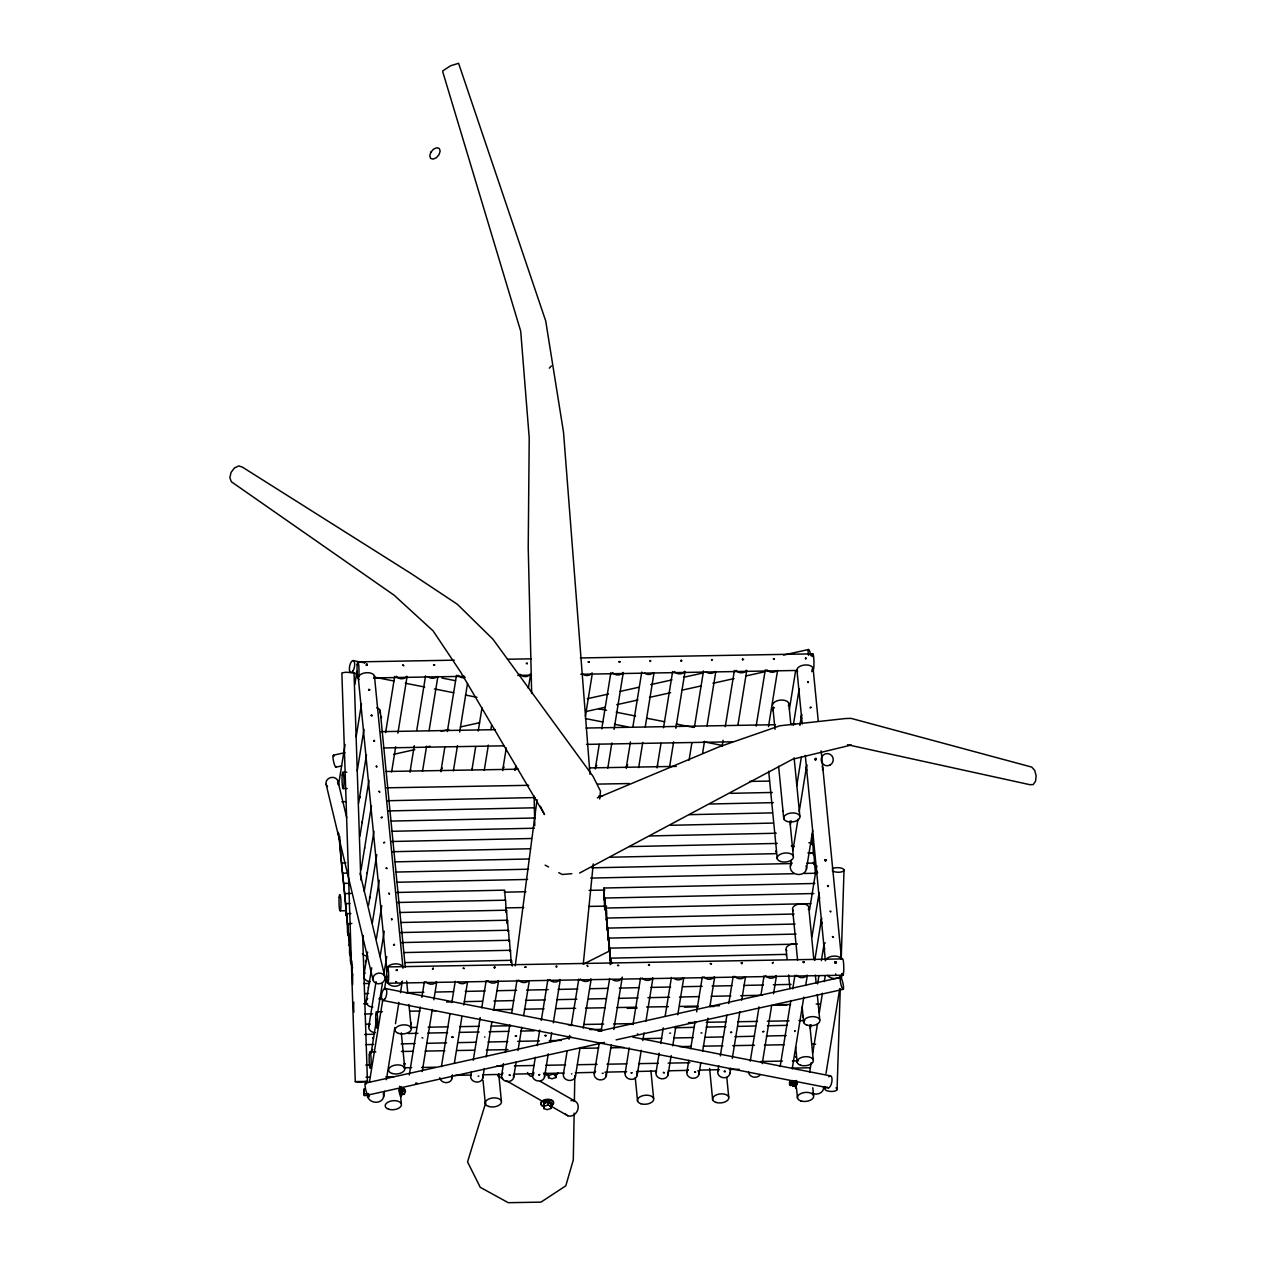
<?xml version="1.0" encoding="UTF-8"?>
<svg xmlns="http://www.w3.org/2000/svg" width="1266" height="1266" viewBox="0 0 1266 1266"><rect width="100%" height="100%" fill="white"/><g stroke="black" fill="none" stroke-linecap="round" stroke-linejoin="round"><path stroke-width="1.5" d="M399.423 1092.431L399.391 1090.849M399.771 1092.431L399.74 1090.073M399.233 1089.757L399.613 1091.466L399.629 1089.979M399.961 1090.944L399.645 1092.542M399.85 1090.675C400.547 1092.194 401.211 1095.612 400.183 1090.596M400.942 1091.846L400.562 1093.745L399.755 1091.355M400.515 1091.498L400.768 1090.058M400.23 1086.972L400.626 1096.609L400.594 1091.862M401.369 1093.555L401.449 1090.817M401.828 1092.4L401.797 1090.801M789.826 1085.009C789.193 1077.556 790.126 1089.203 790.475 1083.11M789.636 1083.237L790.111 1084.661M789.889 1082.747L789.557 1082.098M790.443 1082.588L790.506 1081.386L790.886 1082.335M790.316 1083.221L790.348 1082.208M790.617 1083.617L790.3 1085.484L789.905 1084.44M790.538 1083.253L790.443 1081.528M790.965 1083.601L791.155 1085.136M791.171 1084.171L791.139 1082.572M792.453 1085.12L792.279 1081.338M793.022 1083.569L793.165 1085.104M794.747 1083.538L794.589 1085.073L794.731 1083.981M794.842 1085.263L794.7 1081.291M795.08 1083.981L795.08 1083.079M795.396 1082.636C795.127 1080.879 795.634 1088.823 795.428 1083.522M795.776 1083.522L795.523 1084.187M795.982 1083.554L796.267 1084.946M796.805 1083.506L796.646 1084.551M351.742 961.021L352.185 975.975L352.628 974.06M574.147 1113.162L573.292 1160.036L565.791 1185.831L540.962 1202.13L508.299 1202.7L480.257 1187.334L467.55 1161.903L485.717 1102.749M574.368 1101.436L574.827 1076.053M357.075 770.741L357.344 770.804M362.092 822.33L362.345 822.109M362.313 822.678L362.234 821.935M364.75 847.872L364.861 847.998M363.231 936.334L363.279 937.299L363.326 936.207M367.14 873.16L367.267 872.543M365.542 961.242L365.763 960.799M365.668 961.005L365.652 960.894M369.656 897.721L369.625 898.164M368.327 987.29L368.295 987.828M371.998 921.949L371.887 921.822M370.859 1015.015L370.716 1014.383M373.122 1037.55L373.09 1038.658L373.248 1037.55M381.224 717.537L381.208 716.635M381.288 717.236L381.367 716.429L381.446 717.585M379.468 998.621L379.61 999.317M401.528 1092.78L401.48 1091.339L401.148 1096.593L400.689 1095.391M404.424 1063.282L404.661 1063.994M772.687 710.036L772.846 710.242M776.137 851.876L776.216 850.91M776.169 852.018L776.105 851.116M782.673 811.316L782.752 810.699M786.123 955.086L786.408 955.324M792.69 914.748L792.943 915.223M792.611 1084.155L792.532 1082.082M796.33 1057.49L796.092 1056.556M810.525 853.506L810.651 852.967M837.063 1089.63L840.26 988.92M841.257 957.333L844.026 869.837M401.623 1094.33L401.48 1088.76L404.36 1088.697C408.95 1094.631 397.128 1095.264 404.503 1094.267M795.048 1080.658C798.624 1086.671 789.857 1089.029 792.532 1080.499M400.293 1091.055L400.483 1089.931L401.227 1091.814M399.85 1093.033L399.534 1093.761L399.55 1092.305M399.834 1091.07L399.85 1089.615L399.534 1090.342M400.088 1092.906L400.214 1093.745L400.293 1091.941M401.275 1092.289L401.037 1093.571M401.623 1092.273L402.398 1093.254M403.395 1090.881L403.506 1089.725M403.743 1090.865L403.854 1089.71M404.091 1090.865L403.917 1090.216M790.269 1084.06L789.921 1084.535M791.297 1084.044L790.933 1085.5L790.585 1084.456M792.405 1081.718L792.643 1085.468L792.2 1083.079M795.776 1083.965L795.333 1084.93M796.805 1083.949L796.615 1084.946M505.403 900.316L504.612 890.156L396.211 892.483M507.033 923.626L507.223 921.237M366.238 665.188L366.824 663.827L367.108 665.362M366.887 664.239L366.966 665.061M368.723 689.448L368.786 690.271M368.58 689.828L369.83 689.812M371.175 715.638L371.65 714.784L372.267 715.622M373.66 741.132L374.309 740.278L374.546 741.306M376.888 766.848L376.461 765.835M379.658 792.12L378.819 791.313M379.642 792.184L379.452 791.297M381.256 817.694L382.063 816.934M384.563 842.349L383.566 842.871L384.563 842.412M386.019 868.286L387.206 868.539L386.288 867.827M389.358 894.192L388.931 893.195M402.92 665.014L403.759 665.821L402.936 664.935M389.501 894.207L389.089 893.242M391.843 919.749L391.906 918.72M393.52 944.879L394.406 944.199M397.097 970.5L395.973 970.215L396.875 969.756M397.097 970.579L397.033 969.756M432.418 968.996L433.209 968.268M433.209 968.189L433.146 969.234M464.385 968.427L463.198 968.047M494.231 967.208L494.42 968.094M494.579 968.142L495.228 967.287M527.02 663.78L527.336 662.941M524.947 967.097L526.197 967.082L524.979 967.24M555.932 966.813L556.249 965.974M556.676 967.05L556.993 966.195M589.165 661.976L587.962 661.991L589.165 662.039M587.709 966.385L587.297 965.404M618.868 661.722L620.087 661.564M617.586 965.467L618.852 965.452L617.602 965.404M648.509 965.056L649.379 964.375M680.697 660.836L681.33 659.982L681.773 660.805M711.619 659.586L711.824 660.472M742.556 659.855L742.62 658.953M742.572 659.776L743.617 659.396L742.398 659.222M742.161 962.825L741.797 963.806L741.275 962.84M773.906 659.38L773.289 658.605M774.064 659.428L774.381 658.589M772.228 963.046L773.146 962.461M772.671 963.252L773.162 962.382M805.445 658.826L805.524 657.782M805.936 658.874L806.252 658.019M811.142 707.409L810.129 708.01M802.992 962.461L803.309 961.606M815.969 759.901L815.415 758.761L815.082 759.727M816.174 759.125L815.81 758.176L815.272 759.141M815.415 758.761L815.431 759.616M803.72 962.698L804.037 961.843M825.226 860.991L825.305 859.851M824.941 859.851L826.176 859.63L825.843 860.991M828.043 886.485L827.426 885.694L828.502 885.741M828.201 886.532L828.265 885.488M833.455 937.283L832.49 936.555M833.439 937.346L832.49 936.618M835.054 962.856L834.99 962.033M835.718 962.524L834.974 962.113M836.462 962.239L835.513 962.999L835.386 962.033M369.672 897.072L369.593 897.499M369.688 897.958L369.656 896.977M368.643 1094.425L368.2 1097.179L367.631 1094.995M369.166 1094.41L368.723 1097.179L368.264 1095.96M400.436 1089.456L400.736 1086.956M404.44 1063.614L404.487 1064.484L404.614 1063.313M411.039 1022.817L411.054 1023.988L411.102 1022.786M792.832 915.128L792.864 914.448M802.866 1015.902L802.866 1016.693M802.866 1017.073L802.881 1016.994M399.645 1093.302L399.866 1092.384M399.898 1092.78L400.341 1093.571M400.562 1092.685L400.911 1093.729L401.876 1093.238M404.614 1090.2L403.87 1089.994M789.525 1082.43L790.348 1081.718M790.933 1084.44L790.3 1084.835M791.503 1085.12L791.598 1081.354L791.915 1082.319M791.788 1085.025L793.165 1085.009M795.459 1084.74L796.092 1084.361M796.441 1084.345L796.219 1085.231M593.248 863.903L583.262 964.186L609.785 950.845M599.688 799.02L600.48 791.155L592.994 776.232L492.885 639.156L457.327 604.246L411.418 573.767L242.455 467.154L238.815 465.92L234.447 467.945L231.029 472.471L229.858 477.741L231.377 481.76L394.106 595.194L433.083 630.879L460.571 671.93L544.522 814.544L540.376 806.268M345.634 904.636L346.124 915.745L346.931 913.625L350.872 913.546M345.65 904.81C343.893 881.5 340.38 862.067 339.779 836.573M350.524 954.738C349.78 964.296 351.41 963.268 352.628 967.873M350.54 954.912L349.875 943.692L349.543 944.721M352.613 973.886L352.613 984.489M506.131 912.28L505.593 900.173L397.192 902.5M507.239 921.411L506.574 910.191L400.135 912.485M508.22 931.428L507.555 920.208L401.116 922.503M509.201 941.445L508.536 930.225L400.135 932.567M510.182 951.462L509.502 940.258L401.116 942.584M511.037 962.366L510.483 950.275L404.06 952.57M812.361 844.738L812.345 833.962M813.358 854.93L812.978 842.76L808.847 842.745M379.563 998.336L379.436 999.539L379.452 998.431M515.246 965.863L537.037 799.637M338.481 785.236L345.08 744.535M354.812 684.463L356.696 672.832M356.157 736.765L361.49 703.785M357.392 770.013L363.991 729.263M358.626 803.261L366.475 754.758M359.861 836.51L368.976 780.236M361.095 869.742L371.46 805.714M385.592 732.682L394.707 676.408M364.212 891.359L373.961 831.208M368.596 905.19L376.762 854.74M391.621 771.975L395.704 746.75M397.904 733.172L407.019 676.899M363.864 975.311L367.631 952.016M372.346 922.914L379.262 880.234M366.349 1000.789L371.698 967.81M376.398 938.707L381.746 905.712M368.833 1026.283L376.065 981.641M380.148 956.431L384.247 931.206M410.184 770.947L414.267 745.721M416.783 730.197L425.582 675.87M364.276 1095.517L364.117 1089.092L364.276 1095.517L368.058 1095.454L368.359 1093.65L364.561 1093.729M371.334 1051.761L376.682 1018.782M377.616 1012.958L382.332 983.856M383.899 974.14L386.731 956.685M369.419 1082.272L382.886 999.143M384.453 989.474L386.32 977.874M422.496 771.437L426.579 746.212M429.095 730.688L437.894 676.361M383.566 1097.116L384.5 1091.308M386.383 1079.708L394.834 1027.517M395.467 1023.656L398.917 1002.387M400.467 992.718L402.351 981.118A8.182 6.757 9.2 0 1 391.843 985.834A8.182 6.757 9.2 0 1 386.969 976.228M441.074 770.393L444.841 747.114M447.357 731.59L456.472 675.332M453.386 770.883L457.469 745.658M459.669 732.08L467.518 683.577M409.298 1074.961L420.296 1007.04M421.863 997.339L424.379 981.815M422.227 1071.558L432.292 1009.477M433.858 999.776L436.691 982.305M475.715 746.576L471.949 769.855A6.124 5.064 9.2 0 1 472.44 768.62M478.231 731.052L481.998 707.773M484.261 770.345L488.344 745.12M490.86 729.596L491.493 725.719M441.423 1066.652L449.921 1014.256M451.804 1002.625L455.254 981.277M451.851 1078.774L452.484 1074.897M454.367 1063.25L461.916 1016.693M463.799 1005.046L467.565 981.767M502.824 769.317L506.289 747.969M515.151 769.791L515.768 765.914M528.349 688.308L530.549 674.715M470.746 1075.799L471.363 1071.922M473.247 1060.291L480.162 1017.595M481.745 1007.894L486.144 980.739M482.742 1078.236L484.308 1068.536M486.191 1056.888L491.857 1021.963M493.74 1010.315L498.456 981.213M501.621 1075.261L503.504 1063.614M505.387 1051.983L509.787 1024.811M511.67 1013.18L517.019 980.185M513.616 1077.683L516.132 1062.158M518.016 1050.527L521.798 1027.232M523.681 1015.601L529.33 980.675M585.398 716.319L592.298 673.639M532.495 1074.723L535.328 1057.252M537.211 1045.605L539.727 1030.097M541.294 1020.396L547.893 979.647M544.507 1077.144L548.273 1053.866M550.156 1042.219L551.723 1032.518M553.305 1022.817L560.221 980.121M595.479 767.671L599.245 744.392M601.761 728.868L610.877 672.594M543.826 1102.496L543.826 1108.573L547.213 1109.665L550.979 1108.446L551.359 1106.136L550.995 1102.37L547.592 1101.278L543.826 1102.496L543.826 1108.573M548.574 1077.698L548.953 1075.372L552.72 1074.154L556.106 1075.245L555.742 1077.572L551.976 1078.79L548.574 1077.698L548.21 1073.932M550.995 1102.37L550.979 1108.446M607.791 768.161L611.874 742.936M614.073 729.358L623.188 673.085M563.386 1074.169L567.152 1050.891M569.035 1039.244L569.668 1035.366M571.235 1025.666L578.784 979.093M575.381 1076.606L580.097 1047.488M583.246 1028.087L591.095 979.583M626.354 767.133L630.436 741.908M632.953 726.383L641.751 672.056M638.665 767.623L642.748 742.398M645.264 726.874L654.063 672.547M594.26 1073.631L598.976 1044.529M601.176 1030.935L609.658 978.555M606.256 1076.053L611.288 1045.004M613.804 1029.48L622.286 977.099M657.228 766.595L661.01 743.3M663.526 727.776L672.642 671.518M669.556 767.069L673.639 741.844M675.838 728.266L684.953 671.993M625.151 1073.077L629.234 1047.852M633 1024.574L640.549 978.001M637.146 1075.514L641.229 1050.289M642.796 1040.589L644.062 1032.819M645.945 1021.187L652.86 978.491M689.052 760.217L691.885 742.762M694.401 727.238L703.516 670.964M702.63 752.954L704.513 741.306M707.029 725.782L715.828 671.455M656.025 1072.539L659.175 1053.138M660.741 1043.437L663.257 1027.913M665.141 1016.266L671.423 977.463M668.021 1074.961L671.17 1055.559M672.737 1045.858L675.886 1026.457M677.769 1014.81L683.735 977.953M722.142 746.101L723.076 740.278M725.276 726.684L734.391 670.426M737.904 725.244L746.703 670.901M686.9 1072.001L688.799 1060.354M690.682 1048.707L695.081 1021.551M696.648 1011.851L702.313 976.925M698.911 1074.423L700.794 1062.775M702.677 1051.144L708.026 1018.149M709.91 1006.502L714.625 977.399M756.166 726.146L765.281 669.872M768.478 726.637L777.593 670.363M717.79 1071.447L718.724 1065.624M720.307 1055.923L726.906 1015.174M728.789 1003.542L733.188 976.371M729.786 1073.869L730.735 1068.061M732.302 1058.36L739.85 1011.787M741.734 1000.14L745.5 976.861M789.398 709.261L795.618 670.838M793.291 725.181L798.957 690.255M799.875 725.45L801.441 715.749M750.247 1061.209L759.046 1006.881M760.929 995.234L764.063 975.833M790.427 824.657L791.06 820.779M796.71 785.854L801.425 756.751M790.38 866.102L791.329 860.247M792.912 850.499L797.96 819.308M799.226 811.506L806.489 766.674M762.243 1063.63L771.674 1005.426M773.558 993.778L776.375 976.308M806.41 869.346L812.725 830.354M780.173 1066.478L790.87 1000.504M792.753 988.873L794.953 975.279M809.512 910.064L816.364 867.764M811.981 936.824L818.896 894.128M792.184 1068.9L803.799 997.117M805.698 985.47L807.265 975.769M814.782 960.372L821.381 919.622M810.367 1028.53L811 1024.653M817.599 983.904L818.849 976.149M821.365 960.625L823.881 945.101M809.654 1072.175L811.221 1062.554M812.772 1052.916L817.456 1024.036M819.324 1012.483L822.441 993.224M824.308 981.672L825.258 975.896M826.002 1073.489L839.722 988.762M841.273 979.14L842.222 973.364A8.182 6.757 9.2 0 1 835.924 978.46A8.182 6.757 9.2 0 1 827.505 975.263M796.267 1084.899L795.903 1082.034M403.094 1093.523L403.933 1093.191M790.364 1085.342L790.902 1081.354L791.234 1082.335M791.297 1084.503L790.997 1085.484M792.215 1082.003L791.962 1082.699M795.76 1081.987L796.061 1081.275L796.33 1083.554M796.013 1084.915L795.665 1081.291M347.58 924.671L347.913 923.658L351.853 923.563M347.596 924.845C344.637 894.682 341.678 864.108 338.671 833.455L338.339 834.468L337.658 831.762M349.558 944.895L349.242 945.908L347.913 923.658M506.115 912.106L506.574 910.191M507.096 922.123L507.555 920.208M508.204 931.254L508.536 930.225M509.185 941.271L509.502 940.258M510.166 951.288L510.483 950.275M607.522 929.117L607.854 928.089L795.08 924.053M607.538 929.291L607.221 930.32L606.572 910.76L605.892 908.054L605.085 910.175L604.578 907.564L603.929 888.02L604.278 900.253L604.911 898.037L813.816 893.527M609.484 949.152L609.801 948.139L797.042 944.104M609.5 949.326L609.183 950.355L607.854 928.089M813.468 853.87L813.801 852.841L815.462 874.252L815.969 873.334M363.2 937.283L363.279 936.413M365.558 960.831L365.621 962.002M404.218 1089.994L404.171 1090.295M772.861 709.925L772.735 710.717M796.092 1057.173L796.298 1056.398M825.021 1086.94L824.736 1087.763L824.293 1086.544M825.543 1086.924L825.258 1087.763L824.799 1086.544M367.33 665.093L366.238 665.109M433.542 664.792L434.744 664.777M391.431 918.673L391.685 919.702M395.799 982.147L396.226 981.593M396.764 982.02L395.894 981.546M421.958 1037.677L422.876 1038.073M452.896 1037.06L451.772 1037.218L452.927 1037.471M620.071 661.643L618.852 661.802M484.625 1036.996L484.957 1037.044M478.865 1076.037L478.137 1076.211M516.591 1036.063L515.404 1036.253M516.212 1035.999L515.325 1035.968M510.04 1075.435L509.47 1075.23M510.23 1075.277L509.122 1075.04M545.836 1035.604L545.06 1035.398M545.788 1035.224L544.997 1035.746L545.994 1035.905M538.683 1074.976L539.854 1074.597L539.079 1074.834M587.693 966.449L587.282 965.467M571.472 1073.979L571.884 1073.821M602.205 1073.378L603.281 1073.188M638.349 1034.275L637.431 1033.879M631.196 1072.935L631.797 1072.951M631.196 1072.824L632.082 1072.808M669.698 1033.198L670.569 1033.056M700.921 1032.977L702.013 1032.961M695.667 1072.096L694.591 1072.112M730.545 1032.581L731.59 1032.138M731.621 1032.565L730.704 1032.154M724.247 1071.258L725.386 1071.416L724.374 1071.289M725.291 1071.685L724.548 1071.764M762.812 1032.012L763.746 1031.41M512.334 966.005L511.464 960.293L510.847 962.508M794.099 914.036L606.873 918.072L606.24 920.287L604.911 898.037M796.061 934.086L608.835 938.106L608.202 940.337L606.873 918.072M786.202 954.374L610.782 958.156L610.165 960.372L608.835 938.106M812.804 842.65L812.155 844.707M359.813 797.754L359.813 796.52L359.639 797.612M619.944 661.944L619.533 661.865M649.854 660.662L650.392 661.564M711.524 659.76L712.489 659.633M649.6 965.198L648.524 964.993M710.4 963.394L711.46 963.679M711.445 964.012L710.242 963.758M826.065 860.136L824.957 859.788M829.91 911.251L830.987 911.235L830.528 912.026M664.397 1072.761L663.463 1072.255M794.605 1031.505L794.906 1030.967M549.302 368.169L551.406 365.921M368.723 689.527L369.609 689.511M381.256 817.614L382.158 817.599M393.536 944.816L394.612 945.022M494.215 967.271L494.974 967.097M816.174 759.046L815.098 759.647M741.259 962.92L742.367 963.268M834.88 962.556L836.066 962.619M364.45 662.735L365.194 662.545M452.009 1036.965L452.769 1036.901M762.971 1031.473L763.746 1031.521M401.48 1088.76L404.36 1088.697M579.591 873.034L792.658 759.22L851.369 745.009M362.646 935.305L367.441 1081.386L359.101 1082.288L355.287 1081.607L341.867 672.974L345.523 672.246L354.021 672.752L360.826 880.028M355.287 1081.607L367.441 1081.386M597.362 797.896L718.993 746.877L779.903 725.766L845.308 718.55L851.053 718.36L1031.758 767.101L1034.702 770.393L1036.142 775.789L1035.556 781.217L1033.167 784.619L1029.875 784.683L847.524 744.725M509.881 1075.388L509.581 1074.945M663.384 1072.761L664.27 1072.745M795.032 1030.841L794.7 1031.189M433.652 665.125L434.523 665.299M372.062 715.749L371.175 715.575M527.178 663.669L526.213 663.352M374.404 741.29L373.676 741.053M649.964 660.646L650.851 660.836M681.583 660.947L680.697 660.757M808.009 681.551L807.534 682.421M807.835 681.646L808.42 682.532M464.179 968.553L463.309 968.379M835.101 962.018L836.082 962.35M544.19 1106.262L547.956 1105.028L551.359 1106.136M795.507 1081.639L795.602 1082.493M835.56 973.886L835.766 974.535M695.256 1072.16L694.528 1071.827M399.439 1089.646L399.898 1091.419M400.325 1089.963L400.562 1090.976M794.969 1081.306L795.365 1082.256M795.317 1081.291L795.744 1082.636M796.346 1081.275L796.741 1082.24M791.788 1085.136L791.044 1084.266M792.184 1085.12L792.089 1084.25M333.401 755.216L344.938 752.653M441.122 731.257L448.813 729.548M460.365 726.969L479.592 722.696M587.313 698.721L608.471 694.021M620.024 691.442L639.251 687.169M650.787 684.605L671.945 679.889M683.498 677.326L702.725 673.037M783.527 655.06L808.531 649.505A6.124 1.108 77.5 0 1 810.952 655.661M335.901 767.18L341.678 765.898M393.615 754.346L414.773 749.63M426.31 747.067L430.155 746.212M585.968 711.539L605.211 707.251M616.748 704.687L637.906 699.987M649.442 697.408L670.6 692.708M682.152 690.144L701.38 685.856M712.932 683.292L734.09 678.576M745.627 676.012L764.87 671.74M365.463 1083.126L571.283 1037.329M598.217 1031.331L840.592 977.399M367.963 1095.074L604.562 1042.424M616.115 1039.861L843.093 989.363A6.124 1.108 77.5 0 0 842.238 980.549A6.124 1.108 77.5 0 0 840.197 980.232A6.124 1.108 77.5 0 0 843.093 989.363M810.319 707.124L811.126 707.488M376.73 766.864L376.097 766.421M803.293 961.685L804.1 962.033M835.924 962.92L835.18 962.935M571.852 873.682L562.199 874.49L558.781 872.622M341.915 801.726L345.871 801.631M387.317 800.745L535.391 797.548M598.549 796.187L602.505 796.108M730.814 793.339L772.276 792.453M388.314 810.936L534.41 807.787M710.099 804.005L773.273 802.644M391.289 821.08L535.407 817.978M689.384 814.671L772.292 812.883M392.286 831.287L534.426 828.217M670.648 825.29L773.289 823.074M391.305 841.51L531.467 838.503M649.917 835.94L776.264 833.234M392.302 851.717L530.501 848.742M629.202 846.606L777.261 843.425M341.978 863.016L345.935 862.921M395.277 861.861L529.52 858.965M610.465 857.224L776.28 853.664M807.866 852.983L813.801 852.841M342.975 873.208L346.931 873.113M396.274 872.052L528.539 869.204M591.713 867.843L791.108 863.554M806.901 863.206L814.798 863.048M343.972 883.399L347.913 883.32M397.271 882.244L527.558 879.443M590.731 878.082L794.067 873.698M803.942 873.493L815.779 873.239M344.969 893.59L350.888 893.464M603.929 888.02L814.813 883.478M504.232 892.198L525.944 891.723M589.117 890.362L604.911 890.03M345.95 903.607L349.891 903.528M605.892 908.054L810.857 903.639M405.041 962.587L511.464 960.293M363.659 983.555L369.577 983.429M364.64 993.573L368.58 993.493M406.101 992.686L423.857 992.307M435.71 992.053L453.481 991.658M465.318 991.405L485.052 990.977M496.905 990.724L516.639 990.313M526.514 990.091L548.225 989.632M558.1 989.411L577.85 988.983M589.687 988.73L607.458 988.35M619.296 988.097L639.045 987.67M650.882 987.417L670.632 986.989M682.469 986.736L702.219 986.309M712.078 986.103L731.827 985.676M743.664 985.423L763.414 984.995M773.289 984.774L791.044 984.394M363.659 1003.811L367.615 1003.732M446.582 1002.023L452.5 1001.897M464.337 1001.643L482.109 1001.264M493.946 1001.01L513.695 1000.583M525.532 1000.33L545.282 999.903M557.119 999.649L576.869 999.222M588.706 998.969L606.477 998.589M618.314 998.336L638.064 997.909M647.939 997.687L669.651 997.228M679.525 997.007L699.259 996.579M711.112 996.326L730.846 995.899M740.721 995.693L762.433 995.218M364.655 1014.003L372.552 1013.844M627.208 1008.353L637.083 1008.147M684.463 1007.119L698.278 1006.818M710.131 1006.565L714.071 1006.486M773.304 1005.204L787.12 1004.903M365.652 1024.21L369.609 1024.115M364.671 1034.433L374.546 1034.227M408.111 1033.499L417.986 1033.293M427.845 1033.072L447.594 1032.66M459.431 1032.391L479.181 1031.98M489.04 1031.758L508.79 1031.331M520.627 1031.078L534.458 1030.777M589.734 1029.59L601.572 1029.337M674.62 1027.77L694.354 1027.343M706.206 1027.09L725.94 1026.663M737.793 1026.409L755.549 1026.014M767.402 1025.761L787.135 1025.333M365.668 1044.64L373.565 1044.466M401.211 1043.864L415.026 1043.564M426.879 1043.311L446.613 1042.883M458.45 1042.63L476.222 1042.25M488.075 1041.997L507.808 1041.57M517.683 1041.364L539.395 1040.889M549.27 1040.684L561.107 1040.43M642.052 1038.674L661.786 1038.247M673.639 1037.993L693.372 1037.582M705.225 1037.313L722.997 1036.933M734.834 1036.68L754.568 1036.253M766.421 1035.999L786.154 1035.572M365.7 1065.07L369.64 1064.975M366.048 1077.303L369.989 1077.224M385.782 1076.875L393.679 1076.701M454.89 1075.388L470.667 1075.056M482.52 1074.787L502.254 1074.375M514.107 1074.106L533.841 1073.695M543.715 1073.473L563.465 1073.046M575.302 1072.793L595.052 1072.365M604.911 1072.16L626.623 1071.685M636.497 1071.479L656.247 1071.052M668.084 1070.799L687.834 1070.371M699.671 1070.118L719.42 1069.691M729.279 1069.485L739.154 1069.264M792.453 1068.124L810.224 1067.729M357.803 661.881L454.32 660.172M507.492 659.238L531.134 658.826M580.366 657.956L812.772 653.857M373.976 677.927L464.575 676.329M517.762 675.379L531.546 675.142M580.778 674.272L797.438 670.458M380.876 731.669L495.322 729.643M586.095 728.045L775.536 724.706M791.313 724.437L795.27 724.358M383.266 747.953L503.631 745.832M586.506 744.376L732.539 741.797M342.817 772.276L346.773 772.197M386.241 771.5L518.443 769.174M589.481 767.924L676.297 766.389M343.228 788.591L347.185 788.512M386.652 787.816L528.729 785.316M597.789 784.097L629.36 783.543M749.725 781.423L769.459 781.075M340.206 910.808L346.124 910.697M505.989 907.88L523.76 907.564M588.88 906.409L606.651 906.108M387.443 966.923L842.57 958.9A8.182 0.981 89 0 1 843.773 968.648A8.182 0.981 89 0 1 842.476 974.393M387.855 983.239L842.982 975.216M376.445 1011.787L382.364 1011.676M409.978 1011.202L419.837 1011.028M431.674 1010.806L435.615 1010.743M492.806 1009.73L512.524 1009.382M524.361 1009.176L544.079 1008.828M555.916 1008.622L575.634 1008.274M585.493 1008.1L605.211 1007.752M617.048 1007.546L636.766 1007.198M646.625 1007.024L668.321 1006.644M680.143 1006.423L697.898 1006.122M709.735 1005.916L719.594 1005.742M774.808 1004.761L790.585 1004.476M816.222 1004.033L820.162 1003.954M410.39 1027.517L416.308 1027.406M428.145 1027.201L447.863 1026.853M459.685 1026.647L479.418 1026.299M491.24 1026.093L510.973 1025.745M568.149 1024.732L572.105 1024.669M583.927 1024.463L603.66 1024.115M613.519 1023.941L633.237 1023.593M688.451 1022.612L696.347 1022.469M706.206 1022.295L725.924 1021.947M737.746 1021.741L757.479 1021.393M767.338 1021.219L789.035 1020.839M798.893 1020.665L804.796 1020.554M369.925 1052.062L375.844 1051.951M401.48 1051.492L413.317 1051.286M425.154 1051.081L444.872 1050.733M456.694 1050.527L474.449 1050.21M486.286 1050.005L507.967 1049.625M580.936 1048.327L598.691 1048.026M610.529 1047.805L624.328 1047.568M679.541 1046.602L691.378 1046.381M703.216 1046.175L722.933 1045.827M732.792 1045.653L754.489 1045.273M764.347 1045.099L784.065 1044.751M811.664 1044.26L815.62 1044.197M403.87 1067.792L411.751 1067.649M421.61 1067.475L435.425 1067.222M496.557 1066.146L502.475 1066.051M514.297 1065.845L534.03 1065.497M545.852 1065.276L565.586 1064.928M577.407 1064.722L597.125 1064.374M606.984 1064.2L626.717 1063.851M638.539 1063.646L658.273 1063.298M668.131 1063.123L689.812 1062.744M760.819 1061.494L782.499 1061.114M792.358 1060.94L798.276 1060.829M792.801 1083.174L795.649 1083.554M401.733 1091.434L404.55 1090.754M792.674 1086.07L795.57 1086.006M352.929 660.551L364.545 662.83M441.976 678.038L455.523 680.697M598.786 708.802L606.525 710.321M616.21 712.22L635.564 716.034M647.179 718.313L664.603 721.731M676.218 724.01L693.641 727.428M353.103 672.974L356.965 673.734M374.388 677.152L393.758 680.966M405.373 683.244L424.727 687.042M434.412 688.941L453.766 692.739M465.382 695.018L476.997 697.297M585.398 718.566L602.822 721.984M614.437 724.263L627.999 726.937M703.5 741.749L722.854 745.547M384.991 988.461L601.809 1030.999M632.778 1037.091L830.243 1075.831M383.234 1000.504L828.486 1087.874M796.124 1088.19L796.599 1080.563M545.124 865.121L548.542 866.988M609.801 948.139L610.275 964.676M610.782 958.156L611.652 963.869M346.931 913.625L347.58 933.184L348.261 935.89L349.068 933.77L349.685 937.821L349.527 953.219L350.033 955.83L350.84 953.709L351.394 955.213M540.281 1081.354L574.542 1100.882M497.585 1075.736L502.713 1078.664M506.147 1080.61L543.842 1102.1M550.694 1105.993L567.833 1115.757M836.462 962.318L835.465 962.777M796.092 1080.578L796.425 1082.62M790.364 1085.057L790.57 1084.139M401.053 1086.782L401.559 1091.529M400.531 1086.798L401.1 1092.621M367.694 1094.03L368.058 1095.454M337.959 781.217L346.71 817.678M360.05 873.318L384.896 976.941M326.09 784.208L373.027 979.947M796.82 1081.386L797.01 1083M794.415 1081.417L794.716 1082.652M792.69 1081.449L792.959 1082.303M790.981 1081.48L791.297 1083.142M813.785 864.472L813.452 862.383M789.573 1084.535L789.509 1083.728M794.731 1084.456L795.776 1088.285L796.172 1081.734M792.753 1081.718L792.991 1082.683M791.487 1085.104L791.503 1083.095M400.816 1090.263L400.926 1091.403M399.296 1090.01L399.534 1090.991M404.424 1064.358L404.519 1063.519M813.088 668.179L818.279 721.288M821.159 750.801L841.558 959.327A8.182 4.51 -5.6 0 0 833.186 956.147A8.182 4.51 -5.6 0 0 825.4 960.783M797.01 670.806L802.217 723.915M805.287 755.391L825.29 959.992M788.781 703.279L790.87 724.69M794.114 757.764L799.827 816.143M808.705 906.994L813.848 959.533M815.367 975.105L816.127 982.875M817.266 994.554L819.735 1019.858M789.905 821.159L793.339 856.196M809.829 1024.874L813.263 1059.895M812.804 1087.763L813.563 1095.596M772.909 707.868L774.998 729.263M778.622 766.246L783.749 818.785M792.643 909.621L797.58 960.214M802.153 1006.913L803.673 1022.485M768.699 771.263L777.277 858.823M786.154 949.658L787.104 959.391M788.623 974.962L789.952 988.588M795.665 1046.966L797.184 1062.522M796.536 1088.443L797.501 1098.223M726.811 1077.508L728.725 1097.1M709.593 1068.393L712.647 1099.727M650.93 1071.004L653.62 1098.413M635.247 1077.556L637.558 1101.056M555.363 1073.805L555.742 1077.572M547.592 1101.278L547.956 1105.028M498.693 1073.695L501.383 1101.103M483.011 1080.23L485.321 1103.73M380.18 710.495L405.294 967.303M406.639 981.023L407.794 992.797M408.934 1004.555L411.244 1028.087M374.435 675.902L402.904 967.066M401.306 1032.834L404.756 1068.124M399.629 1086.26L401.354 1103.889M358.373 678.544L386.842 969.693M401.195 1090.928L401.148 1091.878M794.874 1082.05L794.731 1083.095M792.12 1082.098L792.326 1083.126M790.744 1082.113L790.949 1083.158M401.892 1090.564L401.955 1091.371M400.04 1092.985L399.834 1091.957M589.988 774.317L563.512 432.212L545.709 320.931L458.593 63.3L450.633 65.753L442.784 70.864L442.831 72.067L520.706 331.17L529.22 437.894L528.223 547.513L531.673 693.483M794.573 1082.509L794.605 1083.585M790.095 1082.588L789.984 1083.775M400.42 1090.833L400.705 1091.83M359.623 797.343L359.766 797.264M534.094 796.061L534.79 825.654M794.415 846.479A6.124 5.064 9.2 0 1 791.297 845.862M801.71 718.376A6.124 5.064 9.2 0 1 801.932 714.515M772.624 704.751A8.182 4.51 -5.6 0 1 782.546 700.066A8.182 4.51 -5.6 0 1 788.401 705.637M774.491 707.916A8.182 4.51 -5.6 0 1 773.352 706.998M812.582 668.321A8.182 6.757 9.2 0 1 811.933 669.967M626.274 768.446A6.124 5.064 9.2 0 1 627.699 764.822M653.034 672.911A6.124 5.064 9.2 0 1 644.441 673.069M776.549 670.727A6.124 5.064 9.2 0 1 766.895 669.841M436.517 981.609A6.124 5.064 9.2 0 1 425.993 981.783M417.036 1083A6.124 5.064 9.2 0 1 415.47 1083.19M697.914 1070.577A6.124 5.064 9.2 0 1 696.806 1077.319A6.124 5.064 9.2 0 1 688.577 1076.559A6.124 5.064 9.2 0 1 688.261 1069.691M714.451 976.703A6.124 5.064 9.2 0 1 703.912 976.893M440.995 771.722A6.124 5.064 9.2 0 1 442.42 768.098M465.144 677.547A6.124 5.064 9.2 0 1 458.086 675.3M657.165 767.908A6.124 5.064 9.2 0 1 657.719 765.344M684.779 671.297A6.124 5.064 9.2 0 1 674.24 671.486M592.124 672.926A6.124 5.064 9.2 0 1 582.677 674.145M410.105 772.26A6.124 5.064 9.2 0 1 410.675 769.712M436.865 676.724A6.124 5.064 9.2 0 1 428.272 676.883M595.4 769A6.124 5.064 9.2 0 1 596.824 765.36M623.014 672.388A6.124 5.064 9.2 0 1 612.491 672.562M714.799 671.819A6.124 5.064 9.2 0 1 706.191 671.977M746.544 670.205A6.124 5.064 9.2 0 1 736.005 670.394M451.598 1076.147A6.124 5.064 9.2 0 1 447.151 1082.588A6.124 5.064 9.2 0 1 439.777 1077.667M466.537 982.131A6.124 5.064 9.2 0 1 457.944 982.289M406.845 676.202A6.124 5.064 9.2 0 1 396.321 676.376M383.218 1093.587A8.182 6.757 9.2 0 1 376.224 1102.29A8.182 6.757 9.2 0 1 367.536 1093.871M376.841 707.805A8.182 4.51 -5.6 0 1 379.8 712.853M502.744 770.63A6.124 5.064 9.2 0 1 504.185 767.006M514.566 769.111A6.124 5.064 9.2 0 1 514.914 770.408M530.375 674.018A6.124 5.064 9.2 0 1 519.835 674.208M636.893 1072.872A6.124 5.064 9.2 0 1 630.848 1079.36A6.124 5.064 9.2 0 1 625.626 1071.843M652.686 977.795A6.124 5.064 9.2 0 1 642.163 977.985M368.39 1094.362A6.124 1.108 77.5 0 1 365.542 1088.918A6.124 1.108 77.5 0 1 366.222 1084.013M799.21 692.898A6.124 5.064 9.2 0 1 799.447 689.02M729.865 1072.555A6.124 5.064 9.2 0 1 722.696 1077.603A6.124 5.064 9.2 0 1 718.281 1070.213M744.471 977.225A6.124 5.064 9.2 0 1 734.802 976.339M327.546 786.597A6.124 5.349 -13.5 0 1 330.695 777.546A6.124 5.349 -13.5 0 1 337.832 784.002M575.46 1075.277A6.124 5.064 9.2 0 1 568.292 1080.325A6.124 5.064 9.2 0 1 563.876 1072.935M590.921 978.887A6.124 5.064 9.2 0 1 580.398 979.061M482.821 1076.907A6.124 5.064 9.2 0 1 475.652 1081.955A6.124 5.064 9.2 0 1 471.221 1074.565M498.282 980.517A6.124 5.064 9.2 0 1 487.758 980.707M513.363 1075.056A6.124 5.064 9.2 0 1 506.527 1081.417A6.124 5.064 9.2 0 1 502.966 1072.951M528.302 981.039A6.124 5.064 9.2 0 1 518.633 980.153M543.51 1073.299A6.124 5.064 9.2 0 1 542.402 1080.04A6.124 5.064 9.2 0 1 534.173 1079.281A6.124 5.064 9.2 0 1 533.856 1072.413M560.047 979.425A6.124 5.064 9.2 0 1 549.507 979.615M667.768 1072.334A6.124 5.064 9.2 0 1 661.722 1078.806A6.124 5.064 9.2 0 1 656.516 1071.305M682.706 978.317A6.124 5.064 9.2 0 1 674.113 978.476M606.003 1073.426A6.124 5.064 9.2 0 1 599.166 1079.787A6.124 5.064 9.2 0 1 595.621 1071.321M621.796 978.333A6.124 5.064 9.2 0 1 612.348 979.552M336.329 766.468A6.124 1.108 77.5 0 1 333.48 761.024A6.124 1.108 77.5 0 1 334.161 756.119M808.61 655.297A6.124 1.108 77.5 0 1 808.531 649.505M828.866 1076.765A6.124 2.437 -78.9 0 1 831.889 1081.607A6.124 2.437 -78.9 0 1 827.331 1087.193M367.868 956.115A6.124 5.064 9.2 0 1 362.345 953.678M372.853 1007.087A6.124 5.064 9.2 0 1 366.918 1004.049A6.124 5.064 9.2 0 1 367.694 998.478M370.352 981.609A6.124 5.064 9.2 0 1 364.117 977.938M363.785 976.624A6.124 5.064 9.2 0 1 365.209 973M375.337 1032.581A6.124 5.064 9.2 0 1 369.419 1029.527A6.124 5.064 9.2 0 1 370.194 1023.972M570.998 1100.66A8.182 6.647 -60.3 0 1 577.391 1110.788A8.182 6.647 -60.3 0 1 565.174 1113.542M371.255 1053.075A6.124 5.064 9.2 0 1 372.679 1049.451M797.643 671.882A8.182 4.51 -5.6 0 1 805.793 664.935A8.182 4.51 -5.6 0 1 811.712 671.645M832.332 868.887A6.124 2.31 1.8 0 1 841.748 868.239A6.124 2.31 1.8 0 1 841.621 871.894A6.124 2.31 1.8 0 1 832.268 870.644M835.908 1087.89A6.124 2.31 1.8 0 1 835.085 1090.976A6.124 2.31 1.8 0 1 826.825 1090.706A6.124 2.31 1.8 0 1 826.207 1087.573M760.186 1074.565A6.124 5.064 9.2 0 1 753.571 1077.065A6.124 5.064 9.2 0 1 748.586 1072.223M776.216 975.611A6.124 5.064 9.2 0 1 765.677 975.801M807.091 975.073A6.124 5.064 9.2 0 1 796.567 975.247M823.612 1087.13A8.182 6.757 9.2 0 1 812.012 1093.238M824.862 948.946A6.124 5.064 9.2 0 1 825.226 942.79M817.694 872.907A8.182 6.757 9.2 0 1 817.029 866.118M358.009 677.975A8.182 6.757 9.2 0 1 357.344 671.186M353.91 1012.12A8.182 0.981 89 0 1 353.815 1002.181M786.787 950.75A8.182 4.51 -5.6 0 1 788.196 945.686A8.182 4.51 -5.6 0 1 796.994 943.914M793.276 910.697A8.182 4.51 -5.6 0 1 800.349 903.813A8.182 4.51 -5.6 0 1 808.325 909.352M533.223 1075.23A8.182 3.766 77.5 0 1 527.479 1072.524M359.006 679.62A8.182 4.51 -5.6 0 1 366.08 672.737A8.182 4.51 -5.6 0 1 374.056 678.26M387.475 970.785A8.182 4.51 -5.6 0 1 393.489 964.027A8.182 4.51 -5.6 0 1 402.999 968.237M812.155 656.627A8.182 0.981 89 0 1 813.452 655.408A8.182 0.981 89 0 1 813.896 666.248A8.182 0.981 89 0 1 812.677 669.35M806.062 865.817A8.182 6.757 9.2 0 1 796.931 874.315A8.182 6.757 9.2 0 1 792.184 863.016M806.822 770.187A8.182 6.757 9.2 0 1 807.138 765.028M822.172 766.405A8.182 6.757 9.2 0 1 822.52 769.918M557.958 1073.346A6.409 3.529 -5.6 0 1 554.635 1075.562M548.273 1075.673A6.409 3.529 -5.6 0 1 545.599 1072.65M557.91 1072.793A6.409 3.529 -5.6 0 1 554.587 1075.008M548.225 1075.119A6.409 3.529 -5.6 0 1 545.614 1072.998M545.219 1103.192A2.231 1.234 -5.6 0 1 546.485 1102.464M548.684 1102.559A2.231 1.234 -5.6 0 1 549.444 1103.351M819.877 897.99A6.124 5.064 9.2 0 1 819.387 892.894M822.362 923.468A6.124 5.064 9.2 0 1 821.871 918.388M545.013 1103.335A2.231 1.234 -5.6 0 1 546.469 1102.29M548.669 1102.385A2.231 1.234 -5.6 0 1 549.428 1103.177M543.525 1106.563A6.409 3.529 -5.6 0 1 542.703 1101.214A6.409 3.529 -5.6 0 1 552.451 1101.04A6.409 3.529 -5.6 0 1 549.887 1106.452M542.244 1105.455A6.409 3.529 -5.6 0 1 543.494 1100.201A6.409 3.529 -5.6 0 1 552.688 1100.724A6.409 3.529 -5.6 0 1 549.824 1105.883M359.734 796.852L359.861 797.659L359.75 796.789M411.07 1023.102L411.118 1023.941L411.007 1023.118M430.867 152.205L429.744 155.734L430.598 158.377L433.114 159.136L436.343 157.728L439.033 154.674L440.157 151.145L439.302 148.502L436.786 147.726L433.558 149.151L430.867 152.205M830.306 764.917A6.124 6.077 -71.4 0 0 830.18 754.33A6.124 6.077 -71.4 0 0 821.128 759.79A6.124 6.077 -71.4 0 0 830.306 764.917M375.828 1014.557A8.182 0.981 89 0 0 376.603 1027.976A8.182 0.981 89 0 0 377.537 1017.31A8.182 0.981 89 0 0 375.828 1014.557M780.6 861.513A8.182 4.51 -5.6 0 0 793.418 857.367A8.182 4.51 -5.6 0 0 781.882 853.632A8.182 4.51 -5.6 0 0 780.6 861.513M787.088 821.476A8.182 4.51 -5.6 0 0 799.906 817.33A8.182 4.51 -5.6 0 0 788.37 813.595A8.182 4.51 -5.6 0 0 787.088 821.476M388.615 1109.222A8.182 4.51 -5.6 0 0 401.433 1105.06A8.182 4.51 -5.6 0 0 389.896 1101.341A8.182 4.51 -5.6 0 0 388.615 1109.222M392.017 1073.457A8.182 4.51 -5.6 0 0 404.835 1069.295A8.182 4.51 -5.6 0 0 393.299 1065.576A8.182 4.51 -5.6 0 0 392.017 1073.457M369.308 1054.831A8.182 0.981 89 0 0 370.083 1068.235A8.182 0.981 89 0 0 371.017 1057.585A8.182 0.981 89 0 0 369.308 1054.831M488.644 1106.437A8.182 4.51 -5.6 0 0 501.463 1102.275A8.182 4.51 -5.6 0 0 489.926 1098.556A8.182 4.51 -5.6 0 0 488.644 1106.437M640.881 1103.746A8.182 4.51 -5.6 0 0 653.699 1099.584A8.182 4.51 -5.6 0 0 642.163 1095.865A8.182 4.51 -5.6 0 0 640.881 1103.746M715.986 1102.417A8.182 4.51 -5.6 0 0 728.805 1098.271A8.182 4.51 -5.6 0 0 717.268 1094.536A8.182 4.51 -5.6 0 0 715.986 1102.417M398.505 1033.404A8.182 4.51 -5.6 0 0 411.323 1029.258A8.182 4.51 -5.6 0 0 399.787 1025.523A8.182 4.51 -5.6 0 0 398.505 1033.404M353.198 670.663A6.124 2.437 -78.9 0 0 353.546 660.694A6.124 2.437 -78.9 0 0 349.384 668.385A6.124 2.437 -78.9 0 0 353.198 670.663M375.701 983.16A6.124 5.349 -13.5 0 0 385.038 978.333A6.124 5.349 -13.5 0 0 376.144 973.839A6.124 5.349 -13.5 0 0 375.701 983.16M385.275 998.558A6.124 2.437 -78.9 0 0 385.608 988.588A6.124 2.437 -78.9 0 0 381.446 996.279A6.124 2.437 -78.9 0 0 385.275 998.558M342.2 775.045A8.182 0.981 89 0 0 342.975 788.449A8.182 0.981 89 0 0 343.909 777.799A8.182 0.981 89 0 0 342.2 775.045M339.161 897.262A8.182 0.981 89 0 0 339.937 910.665A8.182 0.981 89 0 0 340.87 899.999A8.182 0.981 89 0 0 339.161 897.262M800.84 1100.929A8.182 4.51 -5.6 0 0 813.658 1096.767A8.182 4.51 -5.6 0 0 802.106 1093.049A8.182 4.51 -5.6 0 0 800.84 1100.929M800.523 1065.228A8.182 4.51 -5.6 0 0 813.342 1061.066A8.182 4.51 -5.6 0 0 801.805 1057.347A8.182 4.51 -5.6 0 0 800.523 1065.228M807.012 1025.175A8.182 4.51 -5.6 0 0 819.83 1021.029A8.182 4.51 -5.6 0 0 808.294 1017.294A8.182 4.51 -5.6 0 0 807.012 1025.175M386.81 969.693A8.182 0.981 89 0 0 387.602 983.096A8.182 0.981 89 0 0 388.535 972.446A8.182 0.981 89 0 0 386.81 969.693M357.186 664.65A8.182 0.981 89 0 0 357.962 678.07A8.182 0.981 89 0 0 358.895 667.404A8.182 0.981 89 0 0 357.186 664.65"/></g></svg>
